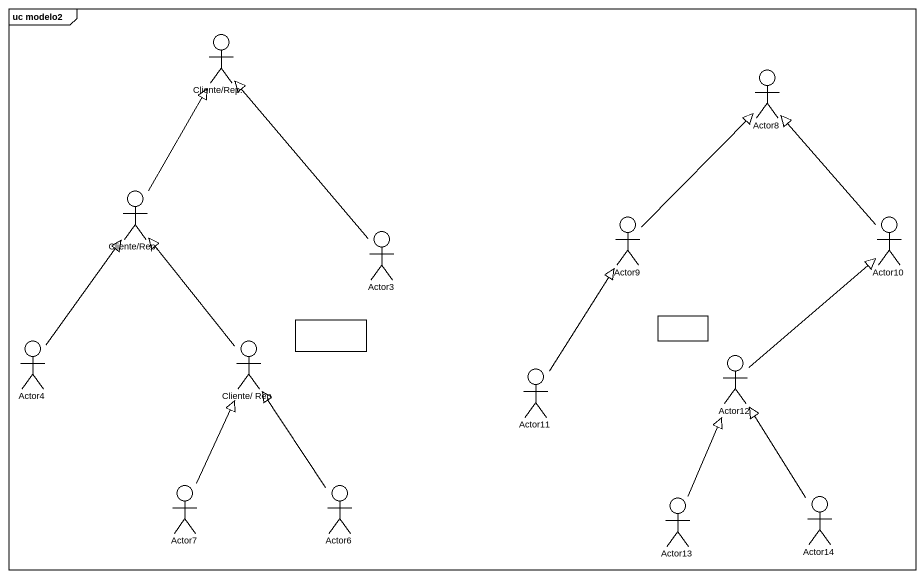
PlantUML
@startuml
mainframe uc modelo2
actor "Cliente/Rep.." as Cliente_Rep
actor Actor8
actor "Cliente/Rep." as Cliente_Rep_2
actor Actor9
actor Actor10
actor Actor3
rectangle " " as rectangle1
rectangle " " as rectangle2
actor Actor4
actor "Cliente/ Rep" as Cliente_Rep_3
actor Actor11
actor Actor12
actor Actor7
actor Actor6
actor Actor13
actor Actor14
Cliente_Rep_2 -up-|> Cliente_Rep
Actor9 -up-|> Actor8
Actor10 -up-|> Actor8
Actor3 -up-|> Cliente_Rep
Actor4 -up-|> Cliente_Rep_2
Cliente_Rep_3 -up-|> Cliente_Rep_2
Actor11 -up-|> Actor9
Actor12 -up-|> Actor10
Actor7 -up-|> Cliente_Rep_3
Actor6 -up-|> Cliente_Rep_3
Actor13 -up-|> Actor12
Actor14 -up-|> Actor12
@enduml
